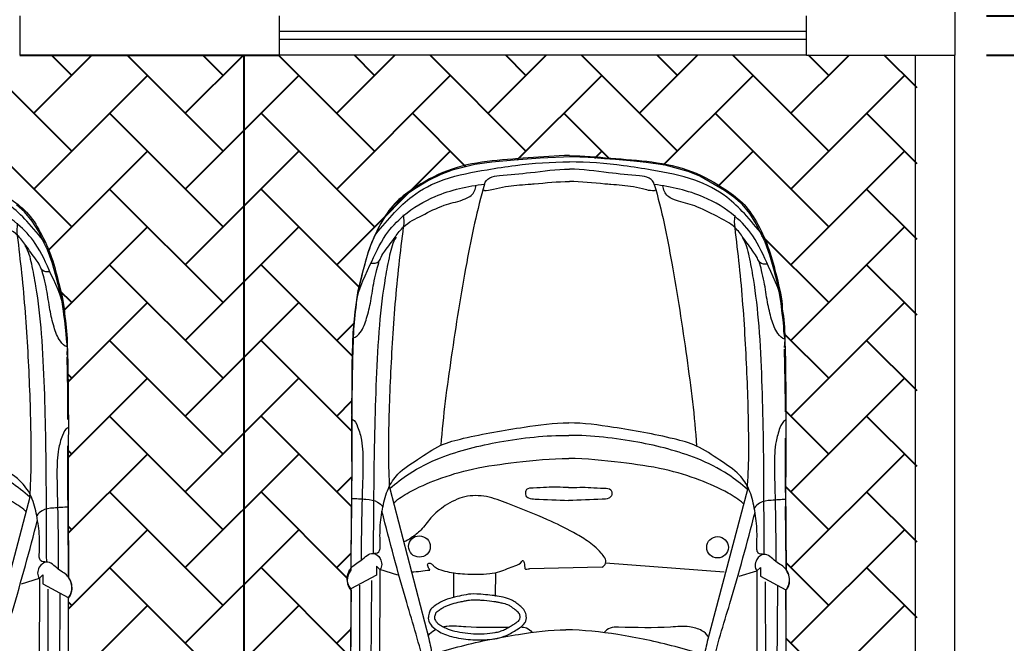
# Model space of a CAD drawing. Header units: millimetres. Extents: x 2204.1 to 2242.3, y 1175.1 to 1221.8.
# Drawn here: x 2231.294 to 2235.039, y 1192.256 to 1194.623 of the extents above; entities that cross this region are included whole.
import ezdxf

# ---------------------------------------------------------------- set-up
doc = ezdxf.new("R2010")
doc.units = ezdxf.units.MM
doc.linetypes.add('HIDDEN2', pattern=[0.1875, 0.125, -0.0625])
for name, color, linetype, lineweight in [('01', 1, 'Continuous', 5), ('mobiliario', 2, 'Continuous', 18), ('MURO ALTO', 6, 'Continuous', 18), ('MURO BAJO', 3, 'Continuous', 18), ('VIDRIOS', 124, 'Continuous', 18)]:
    doc.layers.add(name, color=color, linetype=linetype, lineweight=lineweight)
for name, color, linetype in [('muros', 1, 'Continuous'), ('perimetrales', 6, 'Continuous'), ('Textura LINEAS', 253, 'HIDDEN2')]:
    doc.layers.add(name, color=color, linetype=linetype)
doc.styles.add('ROMAND', font='arial.ttf')
doc.dimstyles.new('ARVIM', dxfattribs={"dimscale": 0.12, "dimtxt": 1, "dimasz": 1.25, "dimexe": 0.8, "dimexo": 1, "dimtad": 2, "dimtih": 1, "dimtoh": 1, "dimzin": 4, "dimdsep": 46, "dimtxsty": 'ROMAND', "dimblk": 'ARCHTICK', "dimcen": 0, "dimdle": 1, "dimclrd": 1, "dimclre": 1, "dimclrt": 251, "dimadec": 0, "dimazin": 0, "dimtfac": 1, "dimtix": 1, "dimtmove": 0, "dimatfit": 3, "dimldrblk": 'ARCHTICK', "dimfxl": 1, "dimarcsym": 0})

# ---------------------------------------------------------------- blocks, each defined once
blk = doc.blocks.new('audi a4 p')
at = {"color": 0}
for p, q in [((-0.9039, 0.7586), (-0.8495, 0.8592)), ((-0.8495, 0.8592), (1.2533, 0.8665)), ((-0.864, 0.8261), (0.4209, 0.8224)), ((-0.8821, 0.7783), (0.1313, 0.7819)), ((-0.9255, 0.7452), (-0.9387, 0.7586)), ((-0.9387, 0.7586), (-0.9039, 0.7586)), ((-0.9255, 0.7452), (-0.0605, 0.7452)), ((-0.9039, 0.6747), (-0.9255, 0.7452)), ((-1.2465, 0.7063), (-0.654, 0.5515)), ((-0.9198, 0.6157), (-0.9534, 0.1468)), ((-0.9377, 0.1331), (-0.931, -0.1537)), ((-0.8237, -0.2885), (-0.9145, -0.2865)), ((-0.8177, -0.4527), (-0.9145, -0.4527)), ((-1.2465, -0.7063), (-0.654, -0.5515)), ((-0.9039, -0.6747), (-0.9255, -0.7452)), ((-0.9255, -0.7452), (-0.9387, -0.7586)), ((-0.9387, -0.7586), (-0.9039, -0.7586)), ((-0.9255, -0.7452), (-0.0605, -0.7452)), ((-0.9039, -0.7586), (-0.8495, -0.8592)), ((-0.8821, -0.7783), (0.1313, -0.7819)), ((-0.864, -0.8261), (0.4209, -0.8224)), ((-0.8495, -0.8592), (1.2533, -0.8665))]:
    blk.add_line(p, q, dxfattribs=at)
for centre in [(-1.0174, 0.5892), (-1.0174, -0.5892)]:
    blk.add_ellipse(centre, major_axis=(0, 0.0429), ratio=0.983266, start_param=4.712389, end_param=10.995574, dxfattribs=at)
for points, knots in [([(-1.9593, 0.8424), (-1.9217, 0.85), (-1.7753, 0.8558), (-1.5245, 0.8588), (-1.2194, 0.8565), (-1.0219, 0.8597), (-0.9301, 0.8603)], [0, 0, 0, 0, 0.114897, 0.437061, 0.754269, 1.029686, 1.029686, 1.029686, 1.029686]), ([(-1.207, 0.8588), (-1.2068, 0.8394), (-1.2038, 0.8054), (-1.1999, 0.7571), (-1.1805, 0.7402), (-1.1729, 0.7338)], [0, 0, 0, 0, 1.462159, 2.651105, 3.386321, 3.386321, 3.386321, 3.386321]), ([(-0.8495, 0.8592), (-0.8561, 0.8642), (-0.8806, 0.8796), (-0.9352, 0.8679), (-0.9583, 0.8181), (-1.0022, 0.779), (-0.9697, 0.7369), (-0.936, 0.7349), (-0.9255, 0.7452)], [0, 0, 0, 0, 0.024864, 0.0846267, 0.1362471, 0.1900683, 0.2245199, 0.2681841, 0.2681841, 0.2681841, 0.2681841]), ([(-2.5638, 0), (-2.5638, 0.0544), (-2.5483, 0.2153), (-2.5383, 0.4364), (-2.4431, 0.603), (-2.3747, 0.6956), (-2.2904, 0.7497), (-2.1939, 0.7929), (-2.0808, 0.8214), (-2.0025, 0.8415), (-1.9593, 0.8424)], [0, 0, 0, 0, 0.16039, 0.479033, 0.632967, 0.722015, 0.817474, 0.927562, 1.03733, 1.167094, 1.167094, 1.167094, 1.167094]), ([(-1.9593, 0.8424), (-2.0183, 0.8411), (-2.1153, 0.7912), (-2.2431, 0.7372), (-2.3384, 0.6479), (-2.4166, 0.5172), (-2.4421, 0.4019), (-2.4502, 0.3353)], [0, 0, 0, 0, 0.1772572, 0.3124951, 0.4151678, 0.5597243, 0.7575412, 0.7575412, 0.7575412, 0.7575412]), ([(-1.8411, 0.8532), (-1.843, 0.8416), (-1.8694, 0.8165), (-1.9208, 0.7984), (-1.9903, 0.782), (-2.0554, 0.7736), (-2.1086, 0.7613), (-2.1351, 0.7539), (-2.1469, 0.7508)], [0, 0, 0, 0, 0.034703, 0.0959761, 0.1659336, 0.2471559, 0.2929944, 0.3295918, 0.3295918, 0.3295918, 0.3295918]), ([(-1.5202, 0.8558), (-1.5153, 0.8445), (-1.4829, 0.8308), (-1.4252, 0.8142), (-1.3261, 0.8122), (-1.1692, 0.818), (-1.0421, 0.8191), (-0.9624, 0.8193)], [0, 0, 0, 0, 0.0364992, 0.0923739, 0.1867837, 0.3273982, 0.5667068, 0.5667068, 0.5667068, 0.5667068]), ([(-2.1371, 0.7834), (-2.1353, 0.7732), (-2.1369, 0.7516), (-2.164, 0.7432), (-2.1957, 0.7205), (-2.2358, 0.6912), (-2.2923, 0.6505), (-2.3268, 0.5785), (-2.3677, 0.5033), (-2.38, 0.4415), (-2.3938, 0.4062), (-2.4066, 0.3808), (-2.4305, 0.371), (-2.4453, 0.3695)], [0, 0, 0, 0, 0.0304541, 0.0502818, 0.0786089, 0.1479133, 0.1986294, 0.2831705, 0.3780326, 0.4523267, 0.4667809, 0.4902599, 0.5347198, 0.5347198, 0.5347198, 0.5347198]), ([(-2.2532, 0.7639), (-2.2814, 0.7403), (-2.3337, 0.6965), (-2.4151, 0.6129), (-2.479, 0.4879), (-2.5039, 0.3456), (-2.5313, 0.181), (-2.5387, 0.0715), (-2.5387, 0)], [0, 0, 0, 0, 0.1095129, 0.2035347, 0.3452507, 0.5161382, 0.6275464, 0.8383798, 0.8383798, 0.8383798, 0.8383798]), ([(-2.2402, 0.6841), (-2.2191, 0.6985), (-2.1635, 0.7117), (-2.0478, 0.7335), (-1.8836, 0.7524), (-1.6785, 0.7623), (-1.447, 0.7688), (-1.2177, 0.7709), (-1.0592, 0.7714), (-0.9899, 0.7723)], [0, 0, 0, 0, 0.076148, 0.165903, 0.355672, 0.569871, 0.782325, 1.050047, 1.257936, 1.257936, 1.257936, 1.257936]), ([(-1.0087, 0.7444), (-1.0361, 0.7444), (-1.0913, 0.7471), (-1.1711, 0.7354), (-1.2454, 0.7176), (-1.3144, 0.6721), (-1.3625, 0.5933), (-1.421, 0.5123), (-1.459, 0.367), (-1.4878, 0.1989), (-1.5074, 0.059), (-1.5074, 0)], [0, 0, 0, 0, 0.082256, 0.165174, 0.241383, 0.30939, 0.405348, 0.511507, 0.603349, 0.843635, 1.017671, 1.017671, 1.017671, 1.017671]), ([(-0.9899, 0.7723), (-0.991, 0.7646), (-0.9898, 0.7486), (-1.004, 0.7453), (-1.0087, 0.7444)], [0, 0, 0, 0, 0.02274132, 0.03717479, 0.03717479, 0.03717479, 0.03717479]), ([(-1.2465, 0.7063), (-1.336, 0.7127), (-1.5279, 0.7115), (-1.8226, 0.6992), (-2.0778, 0.68), (-2.2306, 0.6609), (-2.2806, 0.6551)], [0, 0, 0, 0, 0.269375, 0.574535, 0.885339, 1.036319, 1.036319, 1.036319, 1.036319]), ([(-1.2465, 0.7063), (-1.2672, 0.6821), (-1.3159, 0.621), (-1.3863, 0.4771), (-1.4396, 0.264), (-1.4583, 0.0915), (-1.4583, 0)], [0, 0, 0, 0, 0.0947759, 0.2311242, 0.4700259, 0.7400315, 0.7400315, 0.7400315, 0.7400315]), ([(0.9721, 0.6897), (0.9562, 0.6775), (0.9206, 0.6527), (0.8443, 0.6376), (0.7596, 0.5997), (0.644, 0.5716), (0.5088, 0.5488), (0.3031, 0.5312), (0.0626, 0.5395), (-0.1671, 0.5374), (-0.3629, 0.5435), (-0.5625, 0.5648), (-0.8317, 0.6525), (-1.0359, 0.7056), (-1.1563, 0.7374)], [0, 0, 0, 0, 0.05975, 0.126928, 0.230034, 0.336675, 0.482225, 0.641324, 0.954906, 1.203173, 1.330375, 1.542773, 1.802261, 2.175545, 2.175545, 2.175545, 2.175545]), ([(-1.1911, 0.6897), (-1.2066, 0.6716), (-1.2422, 0.6167), (-1.2869, 0.5123), (-1.3311, 0.3708), (-1.3527, 0.196), (-1.367, 0.0691), (-1.367, 0)], [0, 0, 0, 0, 0.0708922, 0.1925846, 0.3348457, 0.5072814, 0.7109928, 0.7109928, 0.7109928, 0.7109928]), ([(-0.654, 0.5515), (-0.6303, 0.5453), (-0.5683, 0.5342), (-0.4694, 0.5124), (-0.352, 0.5037), (-0.1449, 0.4936), (0.1408, 0.4931), (0.4689, 0.4808), (0.7523, 0.4976), (0.9949, 0.5425), (1.2253, 0.5883), (1.465, 0.5795), (1.6324, 0.5819), (1.7289, 0.5745), (1.7369, 0.5742)], [0, 0, 0, 0, 0.073325, 0.188896, 0.303039, 0.425821, 0.811242, 1.159737, 1.41058, 1.660623, 1.899627, 2.11145, 2.377727, 2.401703, 2.401703, 2.401703, 2.401703]), ([(-0.6654, 0.5528), (-0.6749, 0.5472), (-0.6928, 0.5238), (-0.7075, 0.4718), (-0.6961, 0.3601), (-0.6996, 0.2589), (-0.7009, 0.1651), (-0.687, 0.1489), (-0.6793, 0.1423)], [0, 0, 0, 0, 0.842998, 2.122875, 3.997599, 9.174838, 10.012722, 10.751336, 10.751336, 10.751336, 10.751336]), ([(-0.5943, 0.5339), (-0.6034, 0.4964), (-0.6368, 0.3857), (-0.6729, 0.205), (-0.6896, 0.0597), (-0.6896, -0.0089)], [0, 0, 0, 0, 0.1139079, 0.3411539, 0.543502, 0.543502, 0.543502, 0.543502]), ([(-2.4502, 0.3353), (-2.3486, 0.3652), (-2.1206, 0.4115), (-1.7759, 0.4653), (-1.5343, 0.4973), (-1.4175, 0.5052)], [0, 0, 0, 0, 0.317374, 0.69576, 1.04714, 1.04714, 1.04714, 1.04714]), ([(-2.4502, 0.3353), (-2.4606, 0.3336), (-2.4803, 0.3142), (-2.4874, 0.2488), (-2.4956, 0.144), (-2.5105, 0.0517), (-2.5105, 0)], [0, 0, 0, 0, 0.0314754, 0.0702057, 0.1915753, 0.3439346, 0.3439346, 0.3439346, 0.3439346]), ([(-2.4283, 0.3397), (-2.4247, 0.3384), (-2.4254, 0.32), (-2.4313, 0.295), (-2.4451, 0.2385), (-2.4483, 0.1855), (-2.4548, 0.1012), (-2.4615, 0.0467), (-2.4615, 0)], [0, 0, 0, 0, 0.0114788, 0.0403472, 0.0875838, 0.1755608, 0.1991501, 0.3369659, 0.3369659, 0.3369659, 0.3369659]), ([(-1.2526, 0), (-1.2526, 0.0291), (-1.2546, 0.0775), (-1.2488, 0.1288), (-1.2497, 0.166), (-1.2318, 0.1715), (-1.2182, 0.1708), (-1.207, 0.1551), (-1.2046, 0.0968), (-1.2023, 0.0443), (-1.2009, 0)], [0, 0, 0, 0, 0.0857277, 0.1381048, 0.1641986, 0.1769751, 0.1890325, 0.2028129, 0.2286049, 0.3592554, 0.3592554, 0.3592554, 0.3592554]), ([(-0.9377, 0.1331), (-0.9403, 0.1396), (-0.9607, 0.1561), (-1.0047, 0.1216), (-1.0408, 0.0785), (-1.0836, 0.0049), (-1.1333, -0.0991), (-1.1784, -0.2149), (-1.2202, -0.3221), (-1.2208, -0.4117), (-1.1835, -0.4865), (-1.1356, -0.5435), (-1.0838, -0.5787), (-1.0541, -0.616), (-1.039, -0.6407), (-1.0359, -0.6513)], [0, 0, 0, 0, 0.527288, 1.647451, 3.487558, 5.099073, 7.968657, 12.238313, 14.475187, 16.613757, 18.744202, 20.639343, 22.223389, 23.452731, 24.286529, 24.286529, 24.286529, 24.286529]), ([(-2.5638, 0), (-2.5638, -0.0544), (-2.5483, -0.2153), (-2.5383, -0.4364), (-2.4431, -0.603), (-2.3747, -0.6956), (-2.2904, -0.7497), (-2.1939, -0.7929), (-2.0808, -0.8214), (-2.0025, -0.8415), (-1.9593, -0.8424)], [0, 0, 0, 0, 0.16039, 0.479033, 0.632967, 0.722015, 0.817474, 0.927562, 1.03733, 1.167094, 1.167094, 1.167094, 1.167094]), ([(-2.2532, -0.7639), (-2.2814, -0.7403), (-2.3337, -0.6965), (-2.4151, -0.6129), (-2.479, -0.4879), (-2.5039, -0.3456), (-2.5313, -0.181), (-2.5387, -0.0715), (-2.5387, 0)], [0, 0, 0, 0, 0.1095129, 0.2035347, 0.3452507, 0.5161382, 0.6275464, 0.8383798, 0.8383798, 0.8383798, 0.8383798]), ([(-2.4502, -0.3353), (-2.4606, -0.3336), (-2.4803, -0.3142), (-2.4874, -0.2488), (-2.4956, -0.144), (-2.5105, -0.0517), (-2.5105, 0)], [0, 0, 0, 0, 0.0314754, 0.0702057, 0.1915753, 0.3439346, 0.3439346, 0.3439346, 0.3439346]), ([(-2.4283, -0.3397), (-2.4247, -0.3384), (-2.4254, -0.32), (-2.4313, -0.295), (-2.4451, -0.2385), (-2.4483, -0.1855), (-2.4548, -0.1012), (-2.4615, -0.0467), (-2.4615, 0)], [0, 0, 0, 0, 0.0114788, 0.0403472, 0.0875838, 0.1755608, 0.1991501, 0.3369659, 0.3369659, 0.3369659, 0.3369659]), ([(-1.0087, -0.7444), (-1.0361, -0.7444), (-1.0913, -0.7471), (-1.1711, -0.7354), (-1.2454, -0.7176), (-1.3144, -0.6721), (-1.3625, -0.5933), (-1.421, -0.5123), (-1.459, -0.367), (-1.4878, -0.1989), (-1.5074, -0.059), (-1.5074, 0)], [0, 0, 0, 0, 0.082256, 0.165174, 0.241383, 0.30939, 0.405348, 0.511507, 0.603349, 0.843635, 1.017671, 1.017671, 1.017671, 1.017671]), ([(-1.2465, -0.7063), (-1.2672, -0.6821), (-1.3159, -0.621), (-1.3863, -0.4771), (-1.4396, -0.264), (-1.4583, -0.0915), (-1.4583, 0)], [0, 0, 0, 0, 0.0947759, 0.2311242, 0.4700259, 0.7400315, 0.7400315, 0.7400315, 0.7400315]), ([(-1.1911, -0.6897), (-1.2066, -0.6716), (-1.2422, -0.6167), (-1.2869, -0.5123), (-1.3311, -0.3708), (-1.3527, -0.196), (-1.367, -0.0691), (-1.367, 0)], [0, 0, 0, 0, 0.0708922, 0.1925846, 0.3348457, 0.5072814, 0.7109928, 0.7109928, 0.7109928, 0.7109928]), ([(-1.2526, 0), (-1.2526, -0.0291), (-1.2546, -0.0775), (-1.2488, -0.1288), (-1.2497, -0.166), (-1.2318, -0.1715), (-1.2182, -0.1708), (-1.207, -0.1551), (-1.2046, -0.0968), (-1.2023, -0.0443), (-1.2009, 0)], [0, 0, 0, 0, 0.0857277, 0.1381048, 0.1641986, 0.1769751, 0.1890325, 0.2028129, 0.2286049, 0.3592554, 0.3592554, 0.3592554, 0.3592554]), ([(-0.5943, -0.5339), (-0.6034, -0.4964), (-0.637, -0.3858), (-0.6709, -0.2107), (-0.6896, -0.0716), (-0.6896, -0.0089)], [0, 0, 0, 0, 0.1139079, 0.3411539, 0.5260188, 0.5260188, 0.5260188, 0.5260188]), ([(-0.9246, -0.5473), (-0.9285, -0.5498), (-0.9348, -0.555), (-0.9508, -0.5585), (-0.9518, -0.5492), (-0.9506, -0.543), (-0.9448, -0.5358), (-0.9348, -0.5277), (-0.9259, -0.5073), (-0.9148, -0.4685), (-0.9075, -0.4005), (-0.9077, -0.3303), (-0.9192, -0.2625), (-0.9408, -0.2221), (-0.9488, -0.1891), (-0.9654, -0.1821), (-0.9599, -0.1768), (-0.9536, -0.1736), (-0.945, -0.1745), (-0.9379, -0.1721), (-0.9257, -0.1747), (-0.9309, -0.16), (-0.931, -0.1537)], [0, 0, 0, 0, 0.0138597, 0.0278304, 0.0329137, 0.0379971, 0.0465756, 0.0592704, 0.0762214, 0.1105991, 0.1789801, 0.2766959, 0.3173629, 0.3800771, 0.4110544, 0.4160421, 0.4210284, 0.4277212, 0.4387433, 0.4448131, 0.4508005, 0.4694463, 0.4694463, 0.4694463, 0.4694463]), ([(-0.7004, -0.1877), (-0.7003, -0.1799), (-0.6986, -0.1624), (-0.687, -0.1489), (-0.6793, -0.1423)], [9.436432, 9.436432, 9.436432, 9.436432, 10.012722, 10.751336, 10.751336, 10.751336, 10.751336]), ([(-0.8237, -0.2885), (-0.8261, -0.3017), (-0.8143, -0.2291), (-0.7974, -0.2089), (-0.7717, -0.1732), (-0.7424, -0.1637), (-0.7108, -0.1695), (-0.6898, -0.2049), (-0.6593, -0.2508), (-0.6482, -0.3162), (-0.6487, -0.3891), (-0.6581, -0.4558), (-0.6789, -0.5106), (-0.7046, -0.5443), (-0.7325, -0.5553), (-0.753, -0.5507), (-0.7716, -0.5441), (-0.7859, -0.5231), (-0.8109, -0.4874), (-0.8259, -0.4076), (-0.8351, -0.3761), (-0.8214, -0.2758), (-0.8237, -0.2885)], [0, 0, 0, 0, 0.03969, 0.089634, 0.13125, 0.1542862, 0.1797268, 0.2207266, 0.2680991, 0.3447665, 0.4095645, 0.4843001, 0.541515, 0.5817687, 0.6060665, 0.6262474, 0.6436722, 0.6634686, 0.6988791, 0.7758465, 0.8696394, 0.907731, 0.907731, 0.907731, 0.907731]), ([(-0.799, -0.2864), (-0.7983, -0.2826), (-0.7974, -0.2779), (-0.7953, -0.2677), (-0.7941, -0.262), (-0.7905, -0.2468), (-0.7882, -0.2404), (-0.7841, -0.2313), (-0.7823, -0.2285), (-0.7781, -0.2228), (-0.7767, -0.2209), (-0.7708, -0.2131), (-0.7664, -0.2072), (-0.7596, -0.1996), (-0.7571, -0.1972), (-0.7527, -0.1939), (-0.751, -0.1929), (-0.747, -0.1912), (-0.745, -0.1907), (-0.7394, -0.1899), (-0.7355, -0.1902), (-0.7313, -0.1914), (-0.7303, -0.1919), (-0.7278, -0.1932), (-0.726, -0.1947), (-0.7215, -0.1997), (-0.7189, -0.2033), (-0.7135, -0.2117), (-0.7104, -0.2168), (-0.7045, -0.2261), (-0.7017, -0.2305), (-0.6956, -0.2408), (-0.6924, -0.2465), (-0.6871, -0.2577), (-0.6849, -0.2635), (-0.6811, -0.276), (-0.6795, -0.2826), (-0.6756, -0.3028), (-0.6741, -0.3173), (-0.6727, -0.346), (-0.6727, -0.3603), (-0.6749, -0.4034), (-0.6787, -0.4322), (-0.6895, -0.4694), (-0.6933, -0.4796), (-0.7004, -0.4946), (-0.7033, -0.5), (-0.7094, -0.5098), (-0.7126, -0.5142), (-0.7189, -0.5208), (-0.7218, -0.5232), (-0.7281, -0.5269), (-0.7313, -0.5281), (-0.735, -0.5287), (-0.736, -0.5288), (-0.7392, -0.5285), (-0.7413, -0.5281), (-0.746, -0.5269), (-0.7489, -0.5261), (-0.753, -0.5247), (-0.7544, -0.524), (-0.7556, -0.5233), (-0.7557, -0.5232), (-0.7566, -0.5224), (-0.7572, -0.5218), (-0.7591, -0.5194), (-0.7607, -0.5172), (-0.7642, -0.5121), (-0.7659, -0.5097), (-0.769, -0.5052), (-0.7704, -0.503), (-0.7747, -0.4965), (-0.7772, -0.4924), (-0.7815, -0.4841), (-0.7834, -0.4798), (-0.787, -0.4704), (-0.7886, -0.4653), (-0.7931, -0.4499), (-0.7955, -0.4391), (-0.799, -0.4229), (-0.8002, -0.417), (-0.8025, -0.4065), (-0.8034, -0.402), (-0.8057, -0.389), (-0.8066, -0.3808), (-0.8063, -0.3627), (-0.8061, -0.3569), (-0.8052, -0.3449), (-0.8047, -0.3391), (-0.8028, -0.3195), (-0.8007, -0.3028), (-0.7994, -0.2919), (-0.7993, -0.2904), (-0.7991, -0.2884), (-0.7991, -0.2879), (-0.799, -0.2869), (-0.799, -0.2867), (-0.799, -0.2864)], [0.497033, 0.497033, 0.497033, 0.497033, 0.723444, 0.723444, 0.974636, 0.974636, 1.50964, 1.50964, 2.044645, 2.044645, 2.271061, 2.271061, 2.862376, 2.862376, 3.217654, 3.217654, 3.537253, 3.537253, 3.856852, 3.856852, 4.368613, 4.368613, 4.584627, 4.584627, 4.99269, 4.99269, 5.400753, 5.400753, 5.808816, 5.808816, 6.216879, 6.216879, 6.778716, 6.778716, 7.350371, 7.350371, 7.922025, 7.922025, 9.065335, 9.065335, 10.208644, 10.208644, 12.495263, 12.495263, 13.409896, 13.409896, 13.929088, 13.929088, 14.44828, 14.44828, 14.909885, 14.909885, 15.371489, 15.371489, 15.62524, 15.62524, 15.87899, 15.87899, 16.120875, 16.120875, 16.36276, 16.36276, 16.51635, 16.51635, 16.669941, 16.669941, 16.921521, 16.921521, 17.136676, 17.136676, 17.351831, 17.351831, 17.782142, 17.782142, 18.204974, 18.204974, 18.627807, 18.627807, 19.473473, 19.473473, 19.978923, 19.978923, 20.484372, 20.484372, 21.475119, 21.475119, 21.859144, 21.859144, 22.162884, 22.162884, 22.770362, 22.770362, 22.900493, 22.900493, 22.951221, 22.951221, 22.964298, 22.964298, 22.964298, 22.964298]), ([(-0.7002, -0.494), (-0.7013, -0.4892), (-0.7063, -0.4597), (-0.6973, -0.3718), (-0.6986, -0.292), (-0.6997, -0.2339)], [1.749253, 1.749253, 1.749253, 1.749253, 2.122875, 3.997599, 8.307432, 8.307432, 8.307432, 8.307432]), ([(-1.9593, -0.8424), (-2.0183, -0.8411), (-2.1153, -0.7912), (-2.2431, -0.7372), (-2.3384, -0.6479), (-2.4166, -0.5172), (-2.4421, -0.4019), (-2.4502, -0.3353)], [0, 0, 0, 0, 0.1772572, 0.3124951, 0.4151678, 0.5597243, 0.7575412, 0.7575412, 0.7575412, 0.7575412]), ([(-2.4502, -0.3353), (-2.3486, -0.3652), (-2.1206, -0.4115), (-1.7759, -0.4653), (-1.5343, -0.4973), (-1.4175, -0.5052)], [0, 0, 0, 0, 0.317374, 0.69576, 1.04714, 1.04714, 1.04714, 1.04714]), ([(-2.1371, -0.7834), (-2.1353, -0.7732), (-2.1369, -0.7516), (-2.164, -0.7432), (-2.1957, -0.7205), (-2.2358, -0.6912), (-2.2923, -0.6505), (-2.3268, -0.5785), (-2.3677, -0.5033), (-2.38, -0.4415), (-2.3938, -0.4062), (-2.4066, -0.3808), (-2.4305, -0.371), (-2.4453, -0.3695)], [0, 0, 0, 0, 0.0304541, 0.0502818, 0.0786089, 0.1479133, 0.1986294, 0.2831705, 0.3780326, 0.4523267, 0.4667809, 0.4902599, 0.5347198, 0.5347198, 0.5347198, 0.5347198]), ([(-0.654, -0.5515), (-0.6303, -0.5453), (-0.5683, -0.5342), (-0.4694, -0.5124), (-0.352, -0.5037), (-0.1449, -0.4936), (0.1408, -0.4931), (0.4689, -0.4808), (0.7523, -0.4976), (0.9949, -0.5425), (1.2253, -0.5883), (1.465, -0.5795), (1.6324, -0.5819), (1.7289, -0.5745), (1.7369, -0.5742)], [0, 0, 0, 0, 0.073325, 0.188896, 0.303039, 0.425821, 0.811242, 1.159737, 1.41058, 1.660623, 1.899627, 2.11145, 2.377727, 2.401703, 2.401703, 2.401703, 2.401703]), ([(0.9721, -0.6897), (0.9562, -0.6775), (0.9206, -0.6527), (0.8443, -0.6376), (0.7596, -0.5997), (0.644, -0.5716), (0.5088, -0.5488), (0.3031, -0.5312), (0.0626, -0.5395), (-0.1671, -0.5374), (-0.3629, -0.5435), (-0.5625, -0.5648), (-0.8317, -0.6525), (-1.0359, -0.7056), (-1.1563, -0.7374)], [0, 0, 0, 0, 0.05975, 0.126928, 0.230034, 0.336675, 0.482225, 0.641324, 0.954906, 1.203173, 1.330375, 1.542773, 1.802261, 2.175545, 2.175545, 2.175545, 2.175545]), ([(-0.6654, -0.5528), (-0.6749, -0.5472), (-0.683, -0.5366), (-0.6891, -0.5251), (-0.6898, -0.5237)], [0, 0, 0, 0, 0.8429982, 0.9626806, 0.9626806, 0.9626806, 0.9626806]), ([(-1.2465, -0.7063), (-1.336, -0.7127), (-1.5279, -0.7115), (-1.8226, -0.6992), (-2.0778, -0.68), (-2.2306, -0.6609), (-2.2806, -0.6551)], [0, 0, 0, 0, 0.269375, 0.574535, 0.885339, 1.036319, 1.036319, 1.036319, 1.036319]), ([(-2.2402, -0.6841), (-2.2191, -0.6985), (-2.1635, -0.7117), (-2.0478, -0.7335), (-1.8836, -0.7524), (-1.6785, -0.7623), (-1.447, -0.7688), (-1.2177, -0.7709), (-1.0592, -0.7714), (-0.9899, -0.7723)], [0, 0, 0, 0, 0.076148, 0.165903, 0.355672, 0.569871, 0.782325, 1.050047, 1.257936, 1.257936, 1.257936, 1.257936]), ([(-1.207, -0.8588), (-1.2068, -0.8394), (-1.2038, -0.8054), (-1.1999, -0.7571), (-1.1805, -0.7402), (-1.1729, -0.7338)], [0, 0, 0, 0, 1.462159, 2.651105, 3.386321, 3.386321, 3.386321, 3.386321]), ([(-0.8495, -0.8592), (-0.8561, -0.8642), (-0.8806, -0.8796), (-0.9352, -0.8679), (-0.9583, -0.8181), (-1.0022, -0.779), (-0.9697, -0.7369), (-0.936, -0.7349), (-0.9255, -0.7452)], [0, 0, 0, 0, 0.024864, 0.0846267, 0.1362471, 0.1900683, 0.2245199, 0.2681841, 0.2681841, 0.2681841, 0.2681841]), ([(-1.8411, -0.8532), (-1.843, -0.8416), (-1.8694, -0.8165), (-1.9208, -0.7984), (-1.9903, -0.782), (-2.0554, -0.7736), (-2.1086, -0.7613), (-2.1351, -0.7539), (-2.1469, -0.7508)], [0, 0, 0, 0, 0.034703, 0.0959761, 0.1659336, 0.2471559, 0.2929944, 0.3295918, 0.3295918, 0.3295918, 0.3295918]), ([(-0.9899, -0.7723), (-0.991, -0.7646), (-0.9898, -0.7486), (-1.004, -0.7453), (-1.0087, -0.7444)], [0, 0, 0, 0, 0.02274132, 0.03717479, 0.03717479, 0.03717479, 0.03717479]), ([(-1.5202, -0.8558), (-1.5153, -0.8445), (-1.4829, -0.8308), (-1.4252, -0.8142), (-1.3261, -0.8122), (-1.1692, -0.818), (-1.0421, -0.8191), (-0.9624, -0.8193)], [0, 0, 0, 0, 0.0364992, 0.0923739, 0.1867837, 0.3273982, 0.5667068, 0.5667068, 0.5667068, 0.5667068]), ([(-1.9593, -0.8424), (-1.9217, -0.85), (-1.7753, -0.8558), (-1.5245, -0.8588), (-1.2194, -0.8565), (-1.0219, -0.8597), (-0.9301, -0.8603)], [0, 0, 0, 0, 0.114897, 0.437061, 0.754269, 1.029686, 1.029686, 1.029686, 1.029686])]:
    blk.add_open_spline(points, degree=3, knots=knots, dxfattribs=at)
for points in [[(-2.2806, 0.6551), (-2.296, 0.6512), (-2.3125, 0.6541), (-2.3284, 0.6551)], [(-0.9176, -0.6203), (-0.9161, -0.5959), (-0.9239, -0.5717), (-0.9246, -0.5473)], [(-2.2806, -0.6551), (-2.296, -0.6512), (-2.3125, -0.6541), (-2.3284, -0.6551)]]:
    blk.add_open_spline(points, degree=3, dxfattribs=at)
blk = doc.blocks.new('_ARCHTICK')
at = {"color": 0, "linetype": 'ByBlock', "const_width": 0.15}
blk.add_lwpolyline([(-0.5, -0.5), (0.5, 0.5)], dxfattribs=at)
blk = doc.blocks.new('*D45')
at = {"layer": 'DEFPOINTS', "color": 0, "transparency": 16777216}
for p in [(2234.6943, 1200.9133), (2234.8441, 1200.9133), (2234.8441, 1187.8327)]:
    blk.add_point(p, dxfattribs=at)
at = {"layer": 'muros', "color": 1, "lineweight": -2, "transparency": 16777216}
for p, q in [((2234.6943, 1187.8327), (2234.5443, 1187.8327)), ((2234.6943, 1187.8447), (2234.6943, 1187.7367)), ((2234.6943, 1187.8327), (2234.8441, 1187.8327)), ((2234.8441, 1187.8447), (2234.8441, 1187.7367)), ((2234.8441, 1187.8327), (2234.9941, 1187.8327))]:
    blk.add_line(p, q, dxfattribs=at)
at = {"layer": 'muros', "color": 1, "lineweight": -2, "transparency": 16777216, "xscale": 0.15, "yscale": 0.15, "zscale": 0.15}
blk.add_blockref('_ARCHTICK', (2234.6943, 1187.8327), dxfattribs=at)
at = {"layer": 'muros', "color": 1, "lineweight": -2, "transparency": 16777216, "xscale": 0.15, "yscale": 0.15, "zscale": 0.15, "rotation": 180}
blk.add_blockref('_ARCHTICK', (2234.8441, 1187.8327), dxfattribs=at)
at = {"layer": 'muros', "color": 251, "lineweight": 200, "transparency": 16777216, "insert": (2234.7692, 1187.6965), "char_height": 0.12, "attachment_point": 5, "style": 'ROMAND'}
blk.add_mtext('.15', dxfattribs=at)
blk = doc.blocks.new('*D61')
at = {"layer": 'DEFPOINTS', "color": 0, "transparency": 16777216}
for p in [(2227.7693, 1194.6409), (2227.7693, 1194.4909), (2236.4579, 1194.4909)]:
    blk.add_point(p, dxfattribs=at)
at = {"layer": 'muros', "color": 1, "lineweight": -2, "transparency": 16777216}
for p, q in [((2236.4579, 1194.6409), (2236.4579, 1194.7909)), ((2236.4459, 1194.6409), (2236.5539, 1194.6409)), ((2236.4579, 1194.6409), (2236.4579, 1194.4909)), ((2236.4459, 1194.4909), (2236.5539, 1194.4909)), ((2236.4579, 1194.4909), (2236.4579, 1194.3409))]:
    blk.add_line(p, q, dxfattribs=at)
at = {"layer": 'muros', "color": 1, "lineweight": -2, "transparency": 16777216, "xscale": 0.15, "yscale": 0.15, "zscale": 0.15}
for p, rotation in [((2236.4579, 1194.6409), 270), ((2236.4579, 1194.4909), 90)]:
    blk.add_blockref('_ARCHTICK', p, dxfattribs=dict(at, rotation=rotation))
at = {"layer": 'muros', "color": 251, "lineweight": 200, "transparency": 16777216, "insert": (2236.6385, 1194.5659), "char_height": 0.12, "attachment_point": 5, "style": 'ROMAND'}
blk.add_mtext('.15', dxfattribs=at)
blk = doc.blocks.new('*D183')
at = {"layer": 'DEFPOINTS', "color": 0, "transparency": 16777216}
for p in [(2234.8441, 1194.6386), (2234.8725, 1194.4883), (2235.2618, 1194.4883)]:
    blk.add_point(p, dxfattribs=at)
at = {"layer": 'muros', "color": 1, "lineweight": -2, "transparency": 16777216}
for p, q in [((2235.2618, 1194.6386), (2235.2618, 1194.7886)), ((2234.9641, 1194.6386), (2235.3578, 1194.6386)), ((2235.2618, 1194.6386), (2235.2618, 1194.4883)), ((2234.9925, 1194.4883), (2235.3578, 1194.4883)), ((2235.2618, 1194.4883), (2235.2618, 1194.3383))]:
    blk.add_line(p, q, dxfattribs=at)
at = {"layer": 'muros', "color": 1, "lineweight": -2, "transparency": 16777216, "xscale": 0.15, "yscale": 0.15, "zscale": 0.15}
for p, rotation in [((2235.2618, 1194.6386), 270), ((2235.2618, 1194.4883), 90)]:
    blk.add_blockref('_ARCHTICK', p, dxfattribs=dict(at, rotation=rotation))
at = {"layer": 'muros', "color": 251, "lineweight": 200, "transparency": 16777216, "insert": (2235.4423, 1194.5635), "char_height": 0.12, "attachment_point": 5, "style": 'ROMAND'}
blk.add_mtext('.15', dxfattribs=at)
blk = doc.blocks.new('*D184')
at = {"layer": 'DEFPOINTS', "color": 0, "transparency": 16777216}
for p in [(2234.8441, 1194.4883), (2234.8453, 1189.4885), (2235.2618, 1189.4885)]:
    blk.add_point(p, dxfattribs=at)
at = {"layer": 'muros', "color": 1, "lineweight": -2, "transparency": 16777216}
for p, q in [((2235.2618, 1194.6083), (2235.2618, 1189.3685)), ((2234.9641, 1194.4883), (2235.3578, 1194.4883)), ((2234.9653, 1189.4885), (2235.3578, 1189.4885))]:
    blk.add_line(p, q, dxfattribs=at)
at = {"layer": 'muros', "color": 1, "lineweight": -2, "transparency": 16777216, "xscale": 0.15, "yscale": 0.15, "zscale": 0.15}
for p, rotation in [((2235.2618, 1194.4883), 90), ((2235.2618, 1189.4885), 270)]:
    blk.add_blockref('_ARCHTICK', p, dxfattribs=dict(at, rotation=rotation))
at = {"layer": 'muros', "color": 251, "lineweight": 200, "transparency": 16777216, "insert": (2235.4924, 1191.9884), "char_height": 0.12, "attachment_point": 5, "style": 'ROMAND'}
blk.add_mtext('5.00', dxfattribs=at)

msp = doc.modelspace()

# ---------------------------------------------------------------- linework, layer by layer
at = {"layer": '01', "linetype": 'HIDDEN2'}
for points in [[(2234.2032, 1192.2172), (2234.2028, 1192.3278), (2234.2024, 1192.4366), (2234.2023, 1192.4563), (2234.2088, 1192.4658), (2234.2118, 1192.4715), (2234.2158, 1192.485), (2234.2163, 1192.4897), (2234.2165, 1192.4962), (2234.216, 1192.5019), (2234.213, 1192.5154), (2234.2104, 1192.5219), (2234.2075, 1192.5276), (2234.2053, 1192.5311), (2234.2034, 1192.5337), (2234.2031, 1192.5721), (2234.2029, 1192.5922), (2234.2026, 1192.6236), (2234.2019, 1192.6904), (2234.2013, 1192.7544), (2234.202, 1192.7997), (2234.2008, 1192.8556), (2234.2008, 1192.9101), (2234.2008, 1193.1568), (2234.1999, 1193.2479), (2234.1972, 1193.379), (2234.199, 1193.4085), (2234.1951, 1193.4415), (2234.1941, 1193.4585), (2234.192, 1193.4836), (2234.1886, 1193.5091), (2234.1856, 1193.5336), (2234.1842, 1193.5462), (2234.1759, 1193.5988), (2234.1714, 1193.618), (2234.1566, 1193.6764), (2234.1412, 1193.7302), (2234.1237, 1193.7787), (2234.1108, 1193.8046), (2234.0897, 1193.8487), (2234.065, 1193.8881), (2234.0362, 1193.9228), (2234.005, 1193.9501), (2233.9694, 1193.9756), (2233.8759, 1194.0292), (2233.8313, 1194.0477), (2233.7435, 1194.0711), (2233.6717, 1194.0819), (2233.6247, 1194.0867), (2233.5551, 1194.0922), (2233.5135, 1194.0955), (2233.4746, 1194.0986), (2233.4515, 1194.1002), (2233.3874, 1194.1029), (2233.2699, 1194.0978), (2233.1704, 1194.09), (2233.0863, 1194.0824), (2233.0221, 1194.0733), (2232.935, 1194.0519), (2232.8926, 1194.0357), (2232.846, 1194.0129), (2232.7999, 1193.9855), (2232.7693, 1193.965), (2232.7374, 1193.9407), (2232.7096, 1193.914), (2232.684, 1193.8807), (2232.6676, 1193.8543), (2232.6477, 1193.8169), (2232.6296, 1193.7764), (2232.6168, 1193.7422), (2232.5909, 1193.6506), (2232.5775, 1193.5951), (2232.5664, 1193.5142), (2232.5642, 1193.5003), (2232.5587, 1193.4344), (2232.5575, 1193.3972), (2232.5553, 1193.3132), (2232.5543, 1193.2503), (2232.5532, 1193.1213), (2232.5531, 1193.0717), (2232.5533, 1192.8879), (2232.5533, 1192.8364), (2232.5522, 1192.692), (2232.5513, 1192.6053), (2232.5508, 1192.5337), (2232.5447, 1192.5239), (2232.5412, 1192.5155), (2232.5398, 1192.5108), (2232.5376, 1192.4955), (2232.5387, 1192.4827), (2232.5421, 1192.4721), (2232.5421, 1192.4721), (2232.5469, 1192.4634), (2232.5518, 1192.4563), (2232.5515, 1192.3685), (2232.5507, 1192.1346)], [(2231.4795, 1192.1882), (2231.4791, 1192.2989), (2231.4787, 1192.4077), (2231.4786, 1192.4274), (2231.4851, 1192.4369), (2231.4881, 1192.4426), (2231.4921, 1192.4561), (2231.4927, 1192.4607), (2231.4928, 1192.4673), (2231.4923, 1192.473), (2231.4893, 1192.4864), (2231.4867, 1192.493), (2231.4838, 1192.4987), (2231.4816, 1192.5022), (2231.4797, 1192.5048), (2231.4794, 1192.5431), (2231.4792, 1192.5633), (2231.4789, 1192.5946), (2231.4782, 1192.6615), (2231.4776, 1192.7254), (2231.4783, 1192.7708), (2231.4771, 1192.8267), (2231.4771, 1192.8812), (2231.4771, 1193.1278), (2231.4762, 1193.219), (2231.4735, 1193.35), (2231.4753, 1193.3796), (2231.4714, 1193.4126), (2231.4704, 1193.4296), (2231.4683, 1193.4547), (2231.4649, 1193.4801), (2231.4619, 1193.5047), (2231.4605, 1193.5173), (2231.4522, 1193.5699), (2231.4477, 1193.5891), (2231.4329, 1193.6474), (2231.4176, 1193.7013), (2231.4, 1193.7497), (2231.3871, 1193.7757), (2231.366, 1193.8198), (2231.3413, 1193.8592), (2231.3125, 1193.8939), (2231.2813, 1193.9212)]]:
    msp.add_lwpolyline(points, dxfattribs=at)
at = {"layer": 'MURO ALTO'}
for p, q in [((2234.8441, 1202.4379), (2234.8441, 1194.4885)), ((2231.2941, 1194.6384), (2231.2941, 1194.4885)), ((2232.2803, 1194.4885), (2232.2803, 1194.6384)), ((2234.2803, 1194.4885), (2234.2803, 1194.6384)), ((2234.2803, 1194.4885), (2234.8441, 1194.4885))]:
    msp.add_line(p, q, dxfattribs=at)
at = {"layer": 'MURO BAJO'}
for p, q in [((2234.2803, 1194.4885), (2232.2803, 1194.4885)), ((2234.6941, 1193.3383), (2234.6941, 1194.4885)), ((2234.8441, 1189.4885), (2234.8441, 1194.4885)), ((2234.6941, 1189.4885), (2234.6941, 1193.3383))]:
    msp.add_line(p, q, dxfattribs=at)
at = {"layer": 'perimetrales'}
msp.add_line((2231.2941, 1194.4885), (2232.2803, 1194.4885), dxfattribs=at)
at = {"layer": 'Textura LINEAS', "color": 8, "linetype": 'Continuous', "ltscale": 8}
for p, q in [((2231.4915, 1194.1244), (2231.1274, 1194.4885)), ((2231.3478, 1194.2681), (2231.5682, 1194.4885)), ((2231.4915, 1194.4117), (2231.4148, 1194.4885)), ((2232.0662, 1194.1244), (2231.7021, 1194.4885)), ((2231.9225, 1194.2681), (2232.1429, 1194.4885)), ((2232.0662, 1194.4117), (2231.9895, 1194.4885)), ((2232.1459, 1189.6385), (2232.1459, 1194.4879)), ((2232.641, 1194.1244), (2232.2769, 1194.4885)), ((2232.4973, 1194.2681), (2232.7177, 1194.4885)), ((2232.641, 1194.4117), (2232.5642, 1194.4885)), ((2233.2157, 1194.1244), (2232.8516, 1194.4885)), ((2233.072, 1194.2681), (2233.2924, 1194.4885)), ((2233.2157, 1194.4117), (2233.139, 1194.4885)), ((2233.7904, 1194.1244), (2233.4263, 1194.4885)), ((2233.6467, 1194.2681), (2233.8672, 1194.4885)), ((2233.7904, 1194.4117), (2233.7137, 1194.4885)), ((2234.3652, 1194.1244), (2234.0011, 1194.4885)), ((2234.2215, 1194.2681), (2234.4419, 1194.4885)), ((2234.3652, 1194.4117), (2234.2884, 1194.4885)), ((2234.7001, 1194.3642), (2234.5758, 1194.4885)), ((2231.3478, 1193.9807), (2231.7789, 1194.4117)), ((2231.9225, 1193.9807), (2232.3536, 1194.4117)), ((2232.4973, 1193.9807), (2232.9283, 1194.4117)), ((2233.1823, 1194.0909), (2233.5031, 1194.4117)), ((2233.738, 1194.072), (2234.0778, 1194.4117)), ((2234.2215, 1193.9807), (2234.6525, 1194.4117)), ((2231.4915, 1193.837), (2231.0604, 1194.2681)), ((2232.0662, 1193.837), (2231.6352, 1194.2681)), ((2232.641, 1193.837), (2232.2099, 1194.2681)), ((2232.9879, 1194.0648), (2232.7846, 1194.2681)), ((2233.5336, 1194.0939), (2233.3594, 1194.2681)), ((2234.3652, 1193.837), (2233.9341, 1194.2681)), ((2234.7001, 1194.0768), (2234.5088, 1194.2681)), ((2231.4011, 1193.7466), (2231.7789, 1194.1244)), ((2231.9225, 1193.6933), (2232.3536, 1194.1244)), ((2232.4973, 1193.6933), (2232.9283, 1194.1244)), ((2233.4771, 1194.0984), (2233.5031, 1194.1244)), ((2233.9437, 1193.9903), (2234.0778, 1194.1244)), ((2234.2215, 1193.6933), (2234.6525, 1194.1244)), ((2232.0662, 1193.5496), (2231.6352, 1193.9807)), ((2232.581, 1193.6096), (2232.2099, 1193.9807)), ((2232.7879, 1193.9774), (2232.7846, 1193.9807)), ((2234.7001, 1193.7894), (2234.5088, 1193.9807)), ((2231.4603, 1193.5185), (2231.7789, 1193.837)), ((2231.9225, 1193.406), (2232.3536, 1193.837)), ((2234.2215, 1193.406), (2234.6525, 1193.837)), ((2234.3652, 1193.5496), (2234.1114, 1193.8034)), ((2232.0662, 1193.2623), (2231.6352, 1193.6933)), ((2232.5562, 1193.347), (2232.2099, 1193.6933)), ((2234.7001, 1193.5021), (2234.5088, 1193.6933)), ((2231.4915, 1193.5496), (2231.4462, 1193.5949)), ((2231.4756, 1193.2464), (2231.7789, 1193.5496)), ((2231.9225, 1193.1186), (2232.3536, 1193.5496)), ((2234.2215, 1193.1186), (2234.6525, 1193.5496)), ((2232.4973, 1193.406), (2232.5617, 1193.4704)), ((2232.0662, 1192.9749), (2231.6352, 1193.406)), ((2232.5531, 1193.0627), (2232.2099, 1193.406)), ((2234.3652, 1193.2623), (2234.1963, 1193.4311)), ((2234.7001, 1193.2147), (2234.5088, 1193.406)), ((2231.4915, 1193.2623), (2231.475, 1193.2788)), ((2231.4771, 1192.9605), (2231.7789, 1193.2623)), ((2231.9225, 1192.8312), (2232.3536, 1193.2623)), ((2234.2215, 1192.8312), (2234.6525, 1193.2623)), ((2232.4973, 1193.1186), (2232.5536, 1193.175)), ((2234.3652, 1192.9749), (2234.2008, 1193.1393)), ((2232.0662, 1192.6875), (2231.6352, 1193.1186)), ((2232.5529, 1192.7756), (2232.2099, 1193.1186)), ((2234.7001, 1192.9273), (2234.5088, 1193.1186)), ((2231.4915, 1192.9749), (2231.4771, 1192.9893)), ((2231.4781, 1192.6741), (2231.7789, 1192.9749)), ((2231.9225, 1192.5438), (2232.3536, 1192.9749)), ((2234.2215, 1192.5438), (2234.6525, 1192.9749)), ((2232.4973, 1192.8312), (2232.5533, 1192.8873)), ((2234.3652, 1192.6875), (2234.2009, 1192.8518)), ((2232.0662, 1192.4002), (2231.6352, 1192.8312)), ((2232.5386, 1192.5025), (2232.2099, 1192.8312)), ((2234.7001, 1192.64), (2234.5088, 1192.8312)), ((2231.4915, 1192.6875), (2231.4778, 1192.7012)), ((2231.4788, 1192.3874), (2231.7789, 1192.6875)), ((2231.9225, 1192.2565), (2232.3536, 1192.6875)), ((2234.2215, 1192.2565), (2234.6525, 1192.6875)), ((2232.4973, 1192.5438), (2232.5513, 1192.5978)), ((2232.0662, 1192.1128), (2231.6352, 1192.5438)), ((2232.5509, 1192.2028), (2232.2099, 1192.5438)), ((2234.3652, 1192.4002), (2234.2031, 1192.5623)), ((2234.7001, 1192.3526), (2234.5088, 1192.5438)), ((2231.4915, 1192.4002), (2231.4787, 1192.413)), ((2231.4798, 1192.1011), (2231.7789, 1192.4002)), ((2231.9225, 1191.9691), (2232.3536, 1192.4002)), ((2234.2215, 1191.9691), (2234.6525, 1192.4002)), ((2232.4973, 1192.2565), (2232.5513, 1192.3105)), ((2234.3652, 1192.1128), (2234.2029, 1192.275))]:
    msp.add_line(p, q, dxfattribs=at)
at = {"layer": 'VIDRIOS'}
for p, q in [((2234.2803, 1194.5784), (2232.2803, 1194.5784)), ((2234.2803, 1194.5784), (2232.2803, 1194.5784)), ((2234.2803, 1194.5783), (2232.2803, 1194.5783)), ((2234.2803, 1194.5484), (2232.2803, 1194.5484)), ((2234.2803, 1194.5484), (2232.2803, 1194.5484)), ((2234.2803, 1194.5484), (2232.2803, 1194.5484)), ((2234.2803, 1194.5483), (2232.2803, 1194.5483)), ((2234.2803, 1194.5482), (2232.2803, 1194.5482)), ((2234.2803, 1194.5482), (2232.2803, 1194.5482))]:
    msp.add_line(p, q, dxfattribs=at)

# ---------------------------------------------------------------- block references
at = {"layer": 'mobiliario', "xscale": 0.9605289415591256, "yscale": 0.9605289415591256, "zscale": 0.9605289415591256, "rotation": 269.844185923587}
for p in [(2230.6507, 1191.616), (2233.3744, 1191.645)]:
    msp.add_blockref('audi a4 p', p, dxfattribs=at)

# ---------------------------------------------------------------- dimensions: what is measured, and where the dimension line sits
at = {"layer": 'muros', "lineweight": 200}
dim = msp.add_linear_dim(base=(2234.8441, 1187.8327), p1=(2234.6943, 1200.9133), p2=(2234.8441, 1200.9133), dimstyle='ARVIM', override={"dimfxl": 0.1, "dimfxlon": 1}, dxfattribs=at)
dim.commit()
dim.dimension.update_dxf_attribs({"geometry": '*D45', "text_midpoint": (2234.7692, 1187.6965)})
dim = msp.add_linear_dim(base=(2236.4579, 1194.4909), p1=(2227.7693, 1194.6409), p2=(2227.7693, 1194.4909), angle=90, dimstyle='ARVIM', override={"dimfxl": 0.1, "dimfxlon": 1}, dxfattribs=at)
dim.commit()
dim.dimension.update_dxf_attribs({"geometry": '*D61', "text_midpoint": (2236.6385, 1194.5659)})
for base, p1, p2, picture, middle in [((2235.2618, 1194.4883), (2234.8441, 1194.6386), (2234.8725, 1194.4883), '*D183', (2235.4423, 1194.5635)), ((2235.2618, 1189.4885), (2234.8441, 1194.4883), (2234.8453, 1189.4885), '*D184', (2235.4924, 1191.9884))]:
    dim = msp.add_linear_dim(base=base, p1=p1, p2=p2, angle=90, dimstyle='ARVIM', dxfattribs=at)
    dim.commit()
    dim.dimension.update_dxf_attribs({"geometry": picture, "text_midpoint": middle})

doc.saveas('drawing.dxf')
